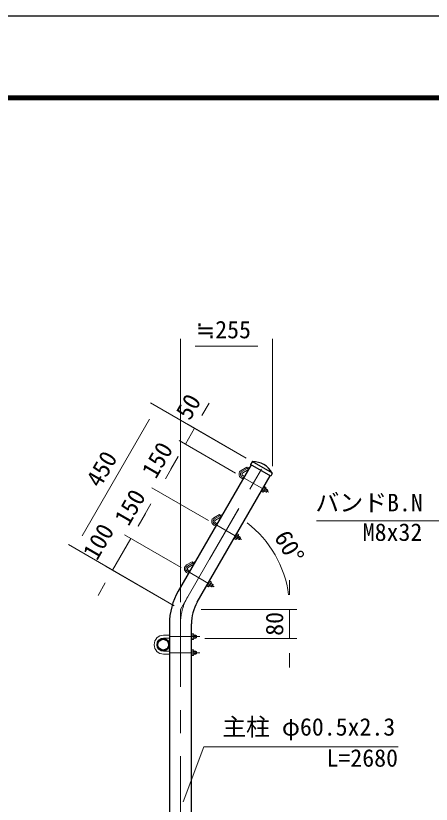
# Model space of a CAD drawing. Units: millimetres, scale not verified. Extents: x -4200 to 4200, y -2970 to 2970.
# Drawn here: x -346 to 796, y 805 to 2970 of the extents above; entities that cross this region are included whole.
import ezdxf
from ezdxf.enums import TextEntityAlignment as Align

# ---------------------------------------------------------------- set-up
doc = ezdxf.new("R2010")
doc.units = ezdxf.units.MM
doc.header["$LTSCALE"] = 10
doc.linetypes.add('USER1', pattern=[50.8, 31.75, -6.35, 6.35, -6.35])
for name, color, linetype, lineweight in [('0-0_D-STR1', 1, 'Continuous', 25), ('0-2_D-STR3', 3, 'Continuous', 13), ('0-3_D-BMK', 2, 'USER1', 13), ('0-4_D-STR-DIM', 7, 'Continuous', 13), ('0-A_D-STR-TXT', 7, 'Continuous', 13), ('0-C_D-TTL', 7, 'Continuous', 25)]:
    doc.layers.add(name, color=color, linetype=linetype, lineweight=lineweight)
doc.styles.add('ＭＳ ゴシック', font='')
doc.styles.get('ＭＳ ゴシック').set_extended_font_data('MS Gothic')

msp = doc.modelspace()

# ---------------------------------------------------------------- linework, layer by layer
at = {"layer": '0-0_D-STR1'}
for p, q in [((300.83, 1737.04), (100.43, 1389.93)), ((303.26, 1744.94), (299.23, 1737.97)), ((354.83, 1705.87), (299.23, 1737.97)), ((359.04, 1713.83), (304.02, 1745.59)), ((358.86, 1712.84), (354.83, 1705.87)), ((152.82, 1359.68), (353.23, 1706.79))]:
    msp.add_line(p, q, dxfattribs=at)
msp.add_lwpolyline([(76.28, 1299.81), (76.28, -890), (136.78, -890), (136.78, 1299.81)], dxfattribs=at)
for radius in [17, 14.7]:
    msp.add_circle((59.28, 1243), radius, dxfattribs=at)
for centre, radius, start, end in [((304.56, 1744.19), 1.5, 90.85073, 150), ((305.44, 1684.53), 61.17, 29.14927, 90.85073), ((357.56, 1713.59), 1.5, 330, 29.14927), ((256.53, 1299.81), 180.25, 150, 180), ((256.53, 1299.81), 119.75, 150, 180)]:
    msp.add_arc(centre, radius, start, end, dxfattribs=at)
at = {"layer": '0-2_D-STR3'}
for p, q in [((289.13, 1730.62), (273.54, 1721.62)), ((293.13, 1723.7), (277.54, 1714.7)), ((293.13, 1723.7), (289.13, 1730.62)), ((273.54, 1700.84), (278.33, 1698.07)), ((277.54, 1707.77), (282.33, 1705)), ((336.48, 1677.78), (328.98, 1664.79)), ((335.87, 1665.14), (330.85, 1668.04)), ((339.62, 1671.63), (334.6, 1674.53)), ((341.32, 1673.16), (335.53, 1663.15)), ((336.48, 1677.78), (341.5, 1674.88)), ((340, 1670.89), (346.04, 1667.41)), ((340.35, 1671.5), (345.78, 1668.37)), ((345.78, 1668.37), (341.78, 1661.44)), ((346.22, 1666.73), (345.78, 1668.37)), ((328.98, 1664.79), (334, 1661.89)), ((336.35, 1664.57), (341.78, 1661.44)), ((336.7, 1665.18), (342.74, 1661.7)), ((341.78, 1661.44), (343.42, 1661.88)), ((346.22, 1666.73), (343.42, 1661.88)), ((346.22, 1666.73), (343.42, 1661.88)), ((214.13, 1600.72), (198.54, 1591.72)), ((218.13, 1593.79), (202.54, 1584.79)), ((218.13, 1593.79), (214.13, 1600.72)), ((198.54, 1570.94), (203.33, 1568.17)), ((202.54, 1577.86), (207.33, 1575.1)), ((261.48, 1547.88), (253.98, 1534.89)), ((260.87, 1535.23), (255.85, 1538.13)), ((264.62, 1541.73), (259.6, 1544.63)), ((266.32, 1543.26), (260.53, 1533.24)), ((261.48, 1547.88), (266.5, 1544.98)), ((265, 1540.99), (271.04, 1537.51)), ((265.35, 1541.6), (270.78, 1538.46)), ((270.78, 1538.46), (266.78, 1531.54)), ((271.22, 1536.82), (270.78, 1538.46)), ((253.98, 1534.89), (259, 1531.99)), ((261.35, 1534.67), (266.78, 1531.54)), ((261.7, 1535.27), (267.74, 1531.79)), ((266.78, 1531.54), (268.42, 1531.97)), ((271.22, 1536.82), (268.42, 1531.97)), ((271.22, 1536.82), (268.42, 1531.97)), ((139.13, 1470.82), (123.54, 1461.82)), ((143.13, 1463.89), (127.54, 1454.89)), ((143.13, 1463.89), (139.13, 1470.82)), ((123.54, 1441.03), (128.33, 1438.26)), ((127.54, 1447.96), (132.33, 1445.19)), ((186.48, 1417.97), (178.98, 1404.98)), ((185.87, 1405.33), (180.85, 1408.23)), ((189.62, 1411.83), (184.6, 1414.73)), ((191.32, 1413.36), (185.53, 1403.34)), ((186.48, 1417.97), (191.5, 1415.07)), ((190, 1411.09), (196.04, 1407.6)), ((190.35, 1411.69), (195.78, 1408.56)), ((195.78, 1408.56), (191.78, 1401.63)), ((196.22, 1406.92), (195.78, 1408.56)), ((178.98, 1404.98), (184, 1402.08)), ((186.35, 1404.76), (191.78, 1401.63)), ((186.7, 1405.37), (192.74, 1401.89)), ((191.78, 1401.63), (193.42, 1402.07)), ((196.22, 1406.92), (193.42, 1402.07)), ((196.22, 1406.92), (193.42, 1402.07)), ((60.28, 1269), (76.28, 1269)), ((60.28, 1261), (76.28, 1261)), ((136.78, 1272.5), (142.58, 1272.5)), ((136.78, 1272.5), (136.78, 1257.5)), ((142.58, 1268.75), (136.78, 1268.75)), ((142.58, 1261.25), (136.78, 1261.25)), ((136.78, 1257.5), (142.58, 1257.5)), ((143.28, 1270.92), (143.28, 1259.35)), ((143.28, 1269), (149.08, 1269)), ((143.28, 1268.3), (149.78, 1268.3)), ((143.28, 1261.7), (149.78, 1261.7)), ((143.28, 1261), (149.08, 1261)), ((149.08, 1261), (150.28, 1262.2)), ((150.28, 1267.8), (150.28, 1262.2)), ((60.28, 1225), (76.28, 1225)), ((60.28, 1217), (76.28, 1217)), ((142.58, 1224.75), (136.78, 1224.75)), ((142.58, 1217.25), (136.78, 1217.25)), ((136.78, 1213.5), (142.58, 1213.5)), ((143.28, 1215.08), (143.28, 1226.65)), ((143.28, 1225), (149.08, 1225)), ((143.28, 1224.3), (149.78, 1224.3)), ((143.28, 1217.7), (149.78, 1217.7)), ((143.28, 1217), (149.08, 1217)), ((150.28, 1223.8), (149.08, 1225)), ((149.08, 1225), (149.08, 1217)), ((149.08, 1217), (150.28, 1218.2)), ((150.28, 1223.8), (150.28, 1218.2))]:
    msp.add_line(p, q, dxfattribs=at)
for points in [[(150.28, 1267.8), (149.08, 1269), (149.08, 1261)], [(136.78, 1213.5), (136.78, 1228.5), (142.58, 1228.5)]]:
    msp.add_lwpolyline(points, dxfattribs=at)
for centre, radius, start, end in [((279.54, 1711.23), 12, 120, 240), ((279.54, 1711.23), 4, 120, 240), ((329.35, 1673.23), 10.39, 308.85295, 351.14705), ((338.74, 1674.31), 2.81, 288.21899, 11.78101), ((333.06, 1664.59), 2.86, 289.0514, 10.9486), ((204.54, 1581.33), 12, 120, 240), ((204.54, 1581.33), 4, 120, 240), ((254.35, 1543.33), 10.39, 308.85295, 351.14705), ((263.74, 1544.4), 2.81, 288.21899, 11.78101), ((258.06, 1534.69), 2.86, 289.0514, 10.9486), ((129.54, 1451.42), 12, 120, 240), ((129.54, 1451.42), 4, 120, 240), ((179.35, 1413.42), 10.39, 308.85295, 351.14705), ((188.74, 1414.5), 2.81, 288.21899, 11.78101), ((183.06, 1404.79), 2.86, 289.0514, 10.9486), ((60.28, 1243), 26, 90, 270), ((60.28, 1243), 18, 90, 270), ((132.88, 1265), 10.39, 338.85295, 21.14705), ((140.48, 1270.62), 2.81, 318.21899, 41.78101), ((140.42, 1259.37), 2.86, 319.0514, 40.9486), ((132.88, 1221), 10.39, 338.85295, 21.14705), ((140.42, 1226.62), 2.86, 319.0514, 40.9486), ((140.48, 1215.37), 2.81, 318.21899, 41.78101)]:
    msp.add_arc(centre, radius, start, end, dxfattribs=at)
at = {"layer": '0-3_D-BMK'}
for p, q in [((106.53, 1340), (339.03, 1742.7)), ((296.5, 1730.26), (275.54, 1718.16)), ((275.54, 1704.3), (349.05, 1661.86)), ((221.5, 1600.36), (200.54, 1588.26)), ((200.54, 1574.4), (274.05, 1531.95)), ((146.5, 1470.46), (125.54, 1458.35)), ((125.54, 1444.5), (199.05, 1402.05)), ((106.53, -905), (106.53, 1340)), ((76.28, 1265), (159.87, 1265)), ((76.28, 1221), (159.87, 1221))]:
    msp.add_line(p, q, dxfattribs=at)
for centre, radius, start, end in [((279.54, 1711.23), 8, 120, 240), ((204.54, 1581.33), 8, 120, 240), ((129.54, 1451.42), 8, 120, 240), ((256.53, 1299.81), 150, 150, 180)]:
    msp.add_arc(centre, radius, start, end, dxfattribs=at)
at = {"layer": '0-4_D-STR-DIM'}
for p, q in [((106.53, 1360), (106.53, 2083.06)), ((359.06, 1733.58), (359.06, 2083.06)), ((146.53, 2063.06), (319.06, 2063.06)), ((286.7, 1755.59), (23.87, 1907.34)), ((165.12, 1871.98), (185.12, 1906.62)), ((-163.81, 1542.27), (21.19, 1862.7)), ((286.7, 1755.59), (127.8, 1847.34)), ((120.12, 1794.04), (145.12, 1837.34)), ((258.22, 1714.3), (102.8, 1804.04)), ((258.22, 1714.3), (102.8, 1804.04)), ((65.12, 1698.77), (100.12, 1759.39)), ((100.12, 1759.39), (80.12, 1724.75)), ((183.22, 1584.4), (27.8, 1674.13)), ((183.22, 1584.4), (27.8, 1674.13)), ((-9.88, 1568.87), (25.12, 1629.49)), ((-9.88, 1568.87), (10.12, 1603.51)), ((185.92, 1477.52), (266.53, 1617.13)), ((108.22, 1454.5), (-47.2, 1544.23)), ((108.22, 1454.5), (-47.2, 1544.23)), ((89.21, 1350), (-201.13, 1517.62)), ((-79.88, 1447.62), (-29.88, 1534.23)), ((89.21, 1350), (-97.2, 1457.62)), ((-99.88, 1412.98), (-119.88, 1378.34)), ((406.53, 1380), (406.53, 1420)), ((163.72, 1340), (426.53, 1340)), ((380.21, 1340), (426.53, 1340)), ((406.53, 1260), (406.53, 1340)), ((173.78, 1260), (426.53, 1260)), ((406.53, 1220), (406.53, 1180))]:
    msp.add_line(p, q, dxfattribs=at)
msp.add_arc((106.53, 1340), 300, 7.64511, 52.35489, dxfattribs=at)
at = {"layer": '0-A_D-STR-TXT'}
for points in [[(480.79, 1583.04), (822.57, 1583.04), (902.45, 1718.84)], [(705.03, 962.83), (170.35, 962.83), (113.66, 811.48)]]:
    msp.add_lwpolyline(points, dxfattribs=at)
at = {"layer": '0-C_D-TTL', "color": 2}
msp.add_lwpolyline([(-4200, 2970), (4200, 2970), (4200, -2970), (-4200, -2970)], close=True, dxfattribs=at)
at = {"layer": '0-C_D-TTL'}
for points in [[(-3930, 2750), (3930, 2750), (3930, -2750), (-3930, -2750)], [(-3927.5, 2747.5), (3927.5, 2747.5), (3927.5, -2747.5), (-3927.5, -2747.5)], [(-3925, 2745), (3925, 2745), (3925, -2745), (-3925, -2745)], [(-3922.5, 2742.5), (3922.5, 2742.5), (3922.5, -2742.5), (-3922.5, -2742.5)], [(-3920, 2740), (3920, 2740), (3920, -2740), (-3920, -2740)]]:
    msp.add_lwpolyline(points, close=True, dxfattribs=at)

# ---------------------------------------------------------------- texts
at = {"layer": '0-4_D-STR-DIM', "style": 'ＭＳ ゴシック'}
msp.add_text('≒255', height=48.09, dxfattribs=at).set_placement((148.89, 2069.81), align=Align.BOTTOM_LEFT)
for s, rotation, p in [('50', 60, (144.95, 1849.07)), ('150', 60, (51.45, 1688.59)), ('450', 60, (-101.4, 1663.85)), ('150', 60, (-23.55, 1558.69)), ('100', 60, (-110.3, 1464.44)), ('60°', 300, (350.15, 1531.52)), ('80', 90, (403.38, 1267.37))]:
    msp.add_text(s, height=48.09, rotation=rotation, dxfattribs=at).set_placement(p, align=Align.BOTTOM_LEFT)
at = {"layer": '0-A_D-STR-TXT', "style": 'ＭＳ ゴシック'}
for s, p in [('バンドB.N', (477.49, 1594.61)), ('M8x32', (607.43, 1513.59)), ('主柱 φ60.5x2.3', (221.27, 978.84)), ('L=2680', (507.96, 893.5))]:
    msp.add_text(s, height=48.09, dxfattribs=at).set_placement(p, align=Align.BOTTOM_LEFT)

doc.saveas('drawing.dxf')
